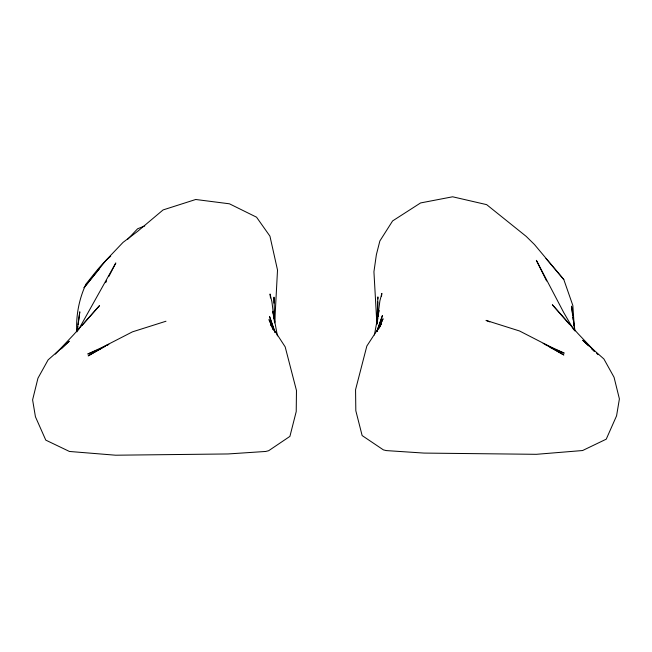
<?xml version="1.0" encoding="UTF-8"?>
<svg xmlns="http://www.w3.org/2000/svg" width="652" height="652" viewBox="0 0 652 652"><rect width="100%" height="100%" fill="white"/><g stroke="black" fill="none" stroke-linecap="round" stroke-linejoin="round"><path stroke-width="0.98" d="M377.679 316.016L377.834 301.933M377.867 298.918L377.891 296.904L376.856 323.922M76.749 331.526C75.925 315.226 79.145 298.738 86.031 283.995C93.839 274.459 101.166 264.101 110.685 256.236M274.761 321.941L277.516 270.058L269.936 236.154L256.546 217.189L229.447 203.807L195.73 199.488L163.081 209.928L137.515 231.436L123.024 242.397L106.374 259.895L83.994 287.736L99.43 268.73M381.485 296.367L381.86 293.4L379.88 300.931L377.394 320.002M77.523 329.627L77.898 326.652M78.159 324.672L79.805 311.803L76.92 331.901M376.872 324.011L377.133 322.007M377.565 320.295L377.842 318.315M378.119 316.342L378.959 310.409L374.403 335.006M376.88 331.558L382.447 315.519L376.872 331.469M379.57 327.043L383.05 318.738L376.946 331.485M105.673 282.658L106.594 280.865M108.9 276.391L115.82 262.96L78.313 330.034M378.902 328.592L381.591 323.376L366.848 346.033L355.56 389.7L355.821 410.744L362.137 435.569L383.392 449.88L386.31 450.589L424.044 453.083L536.392 454.314L582.595 450.532L606.238 439.171L616.572 415.829L619.4 398.91L614.045 377.247L603.891 358.967L582.733 340.262L588.471 345.829M82.013 325.462L99.487 305.658L73.757 334.566L55.339 354.117M127.588 239.406L137.596 228.779L144.76 225.934M61.345 348.828L69.259 341.175L48.101 359.896L37.955 378.193L32.6 399.863L35.436 416.783L45.779 440.116L69.43 451.461L115.632 455.21L228.004 453.955L265.739 451.453L268.665 450.711L289.912 436.384L296.22 411.567L296.473 390.515L285.177 346.864L270.433 324.207L271.33 325.951M105.404 346.212L88.175 355.878L106.447 345.218L132.438 331.852L165.983 321.232M107.132 345.25L108.851 344.28L87.784 354.028L100.506 348.796M489.799 321.868L486.009 320.393L519.571 330.996L545.569 344.346L563.841 354.99L549.188 346.791M550.59 347.54L553.312 348.657M555.129 349.407L564.216 353.139L543.157 343.408M545.74 344.859L547.468 345.821M591.348 348.608L594.216 351.387M594.518 351.012L578.039 333.653L552.334 304.737L569.644 324.533M596.588 353.205L597.966 354.664M574.412 329.236L572.831 305.438L563.801 279.537L534.444 244.5L526.164 236.358L486.645 204.638L452.627 196.79L420.581 202.943L392.61 220.922L379.855 240.995L376.375 254.671L373.93 271.786L376.889 324.003M545.968 258.494L563.801 279.537M573.784 329.855L563.736 312.569L536.36 260.335L546.62 280.963M272.234 327.687L273.131 329.431M271.289 325.136L268.991 319.594L275.095 332.341L269.496 316.383L274.989 332.43M272.055 326.986L273.204 329.757M277.418 335.886L272.87 311.281L273.807 318.2M574.991 331.012L571.527 306.13L572.595 315.16M274.59 322.862L271.9 301.762L270.034 293.987L270.498 297.972M572.831 317.165L573.181 320.173M573.418 322.178L573.776 325.193M274.736 322.544L273.987 297.141L273.987 303.115"/></g></svg>
